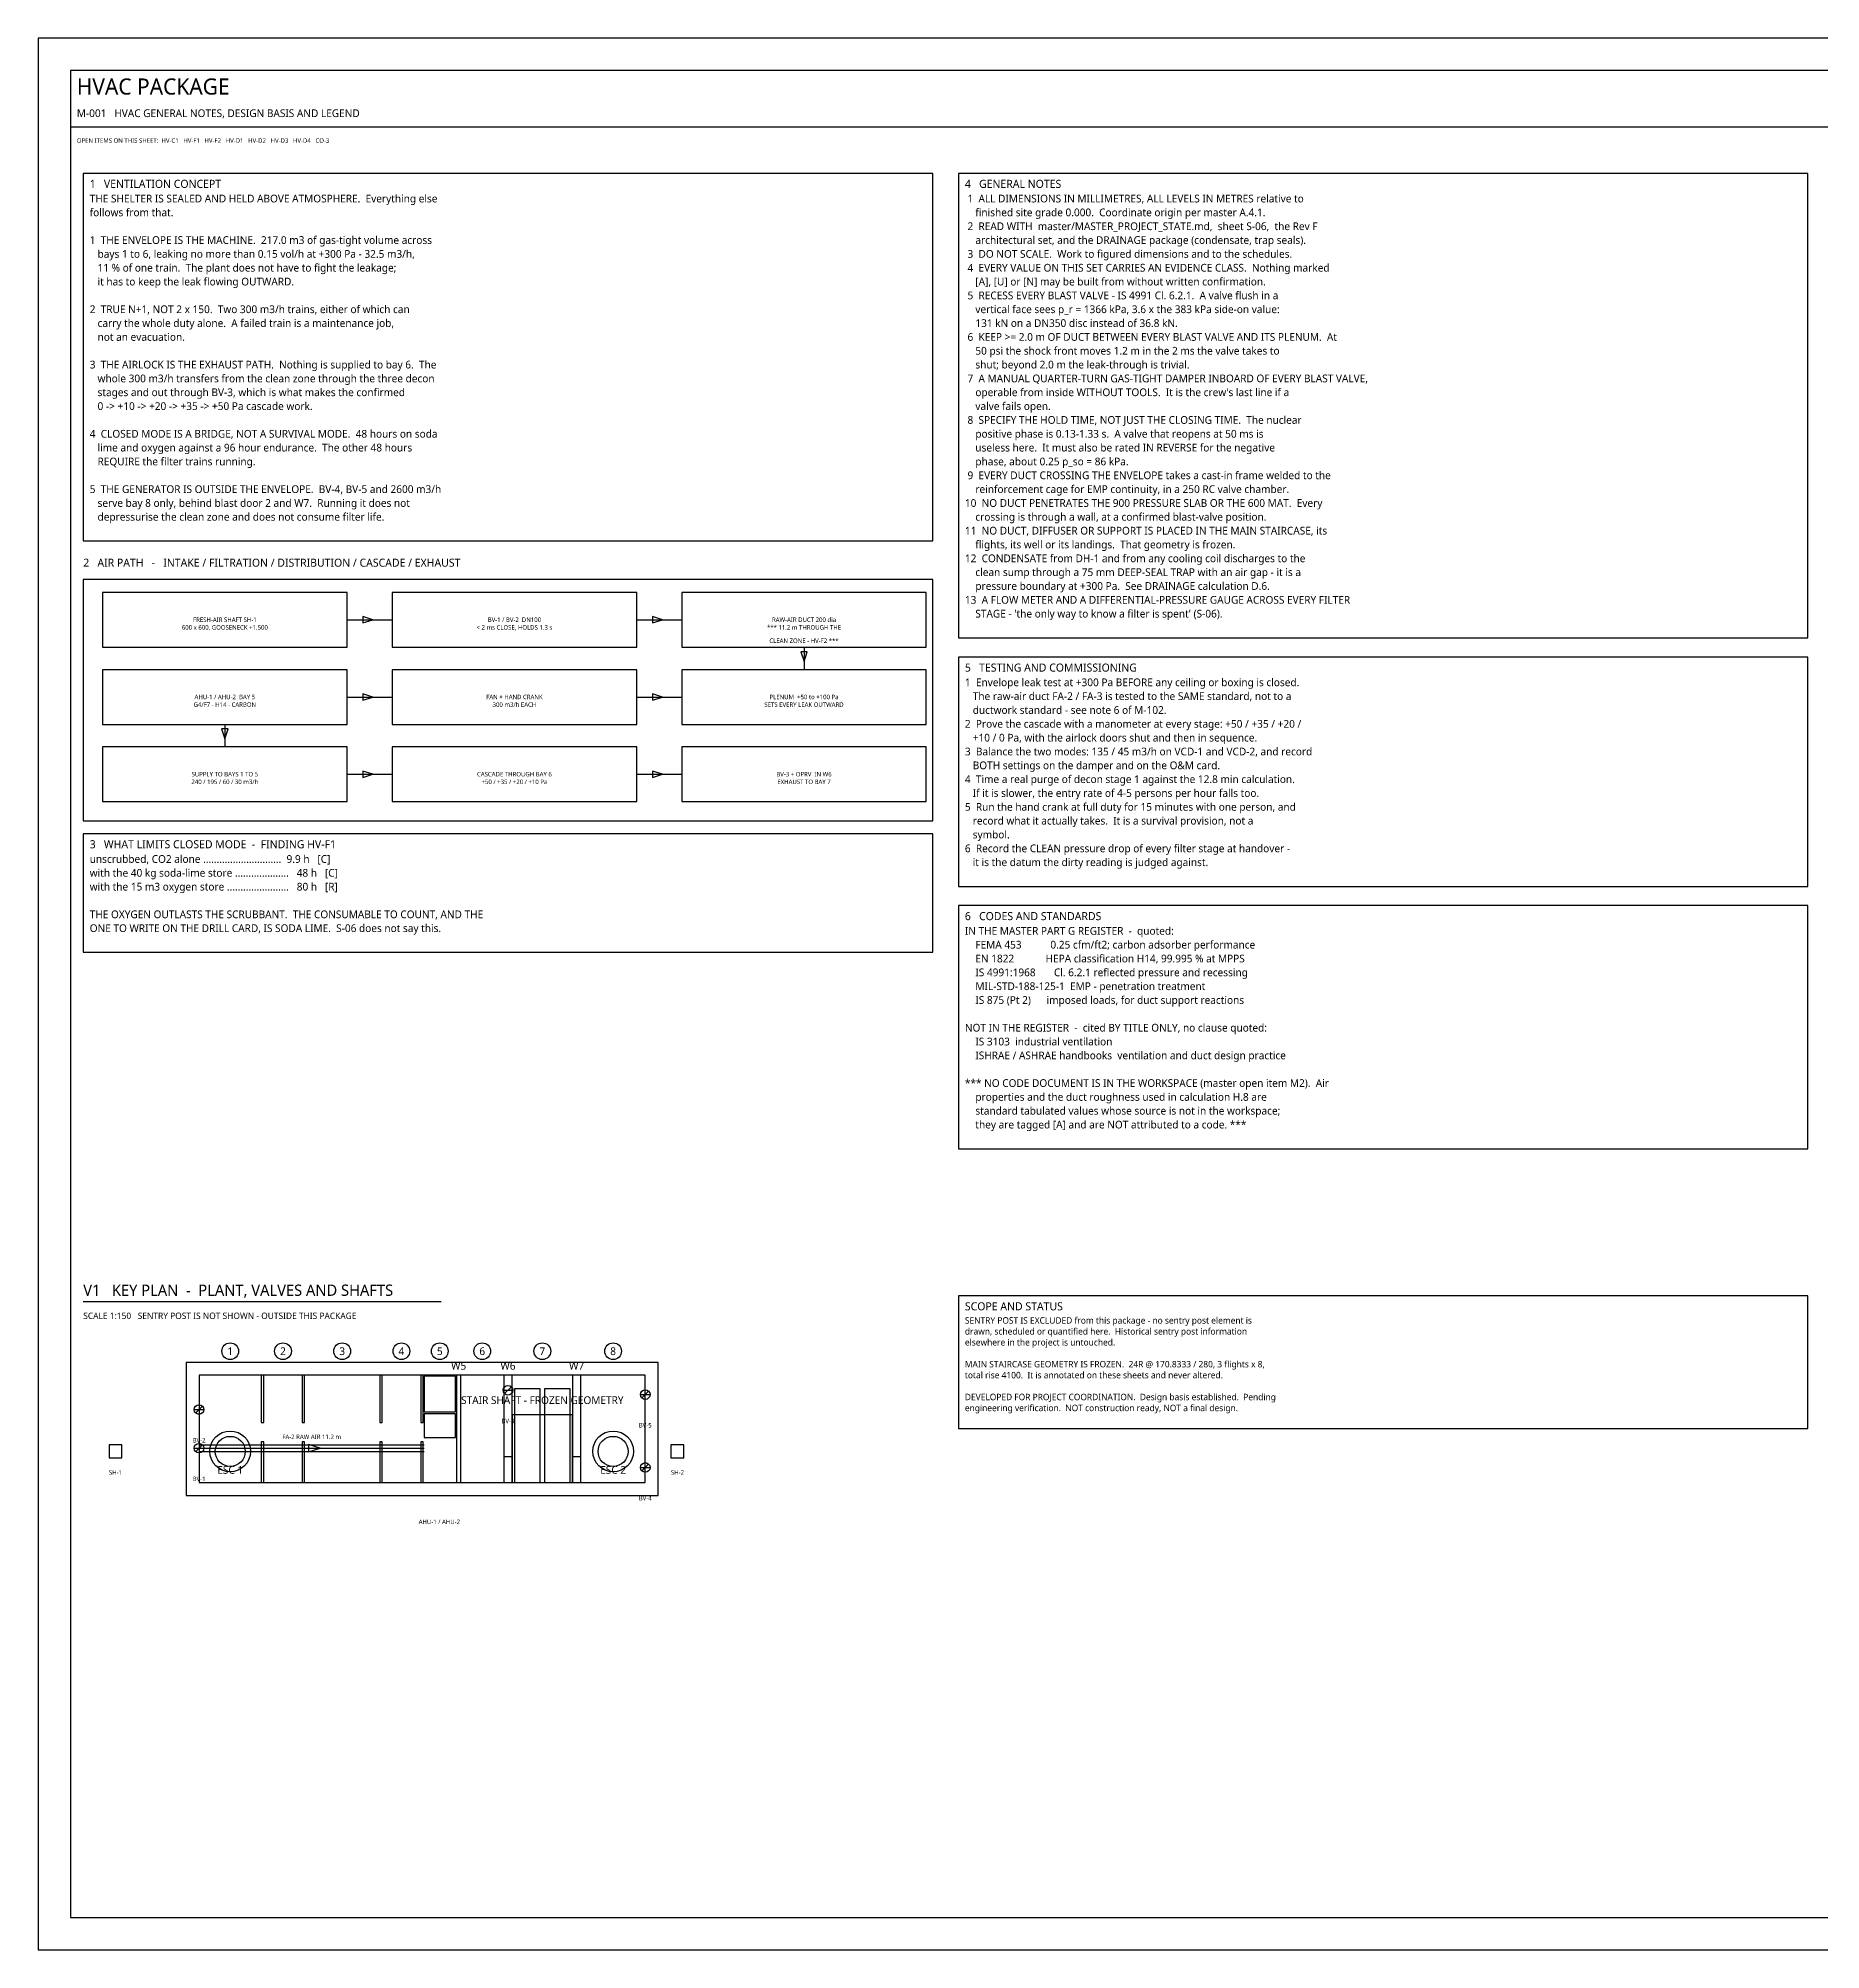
# Model space of a CAD drawing. Header units: millimetres. Extents: x 0 to 841, y 0 to 594.
# Drawn here: x 0 to 554, y 0 to 594 of the extents above; entities that cross this region are included whole.
import ezdxf
from ezdxf.enums import TextEntityAlignment as Align

# ---------------------------------------------------------------- set-up
doc = ezdxf.new("R2010")
doc.units = ezdxf.units.MM
for name, color, linetype in [('M-AIRFLOW', 1, 'Continuous'), ('M-ARCH', 8, 'Continuous'), ('M-ARCH-HIDDEN', 8, 'Continuous'), ('M-CALLOUT', 2, 'Continuous'), ('M-DAMPER', 6, 'Continuous'), ('M-DUCT-CL', 8, 'Continuous'), ('M-DUCT-EXH', 1, 'Continuous'), ('M-DUCT-FRESH', 4, 'Continuous'), ('M-DUCT-RETURN', 3, 'Continuous'), ('M-DUCT-SUPPLY', 5, 'Continuous'), ('M-EQUIP', 2, 'Continuous'), ('M-FLAG', 1, 'Continuous'), ('M-GRID', 5, 'Continuous'), ('M-STRUCT', 7, 'Continuous'), ('M-TEXT', 7, 'Continuous'), ('M-TITLE', 7, 'Continuous'), ('S-NOTE', 7, 'Continuous'), ('S-TEXT', 7, 'Continuous'), ('S-TITLE', 7, 'Continuous')]:
    doc.layers.add(name, color=color, linetype=linetype)
doc.styles.add('OpenSans', font='OpenSans-Regular.ttf')

# ---------------------------------------------------------------- blocks, each defined once
blk = doc.blocks.new('BVALVE')
at = {"layer": 'M-DAMPER'}
for p, q in [((-3, 0), (3, 0)), ((-2.1, -2.1), (2.1, 2.1))]:
    blk.add_line(p, q, dxfattribs=at)
blk.add_circle((0, 0), 3, dxfattribs=at)

msp = doc.modelspace()

# ---------------------------------------------------------------- linework, layer by layer
at = {"layer": 'M-AIRFLOW'}
msp.add_lwpolyline([(87.59, 155.87), (83.95, 157.04), (83.95, 154.7)], close=True, dxfattribs=at)
at = {"layer": 'M-ARCH'}
for points in [[(148, 145.2), (156, 145.2), (156, 174.27), (148, 174.27)], [(157.33, 145.2), (165.33, 145.2), (165.33, 174.27), (157.33, 174.27)]]:
    msp.add_lwpolyline(points, close=True, dxfattribs=at)
for centre, radius in [((59.67, 154.87), 6.33), ((178.67, 154.87), 6.33), ((59.67, 154.87), 4.67), ((178.67, 154.87), 4.67)]:
    msp.add_circle(centre, radius, dxfattribs=at)
at = {"layer": 'M-ARCH-HIDDEN'}
msp.add_lwpolyline([(147.33, 145.2), (166, 145.2), (166, 166.27), (147.33, 166.27)], close=True, dxfattribs=at)
at = {"layer": 'M-DAMPER'}
msp.add_lwpolyline([(110, 404.78), (186, 404.78), (186, 421.78), (110, 421.78)], close=True, dxfattribs=at)
at = {"layer": 'M-DUCT-CL'}
msp.add_line((49.99, 155.87), (119.99, 155.87), dxfattribs=at)
at = {"layer": 'M-DUCT-EXH'}
msp.add_line((186, 365.28), (200, 365.28), dxfattribs=at)
for points in [[(200, 356.78), (276, 356.78), (276, 373.78), (200, 373.78)], [(194, 365.28), (190.92, 366.27), (190.92, 364.29)]]:
    msp.add_lwpolyline(points, close=True, dxfattribs=at)
at = {"layer": 'M-DUCT-FRESH'}
for p, q in [((96, 413.28), (110, 413.28)), ((186, 413.28), (200, 413.28)), ((238, 404.78), (238, 397.78))]:
    msp.add_line(p, q, dxfattribs=at)
for points in [[(20, 404.78), (96, 404.78), (96, 421.78), (20, 421.78)], [(104, 413.28), (100.92, 414.27), (100.92, 412.29)], [(194, 413.28), (190.92, 414.27), (190.92, 412.29)], [(238, 400.28), (238.99, 403.36), (237.01, 403.36)], [(22, 152.87), (26, 152.87), (26, 156.87), (22, 156.87)], [(196.65, 152.87), (200.65, 152.87), (200.65, 156.87), (196.65, 156.87)]]:
    msp.add_lwpolyline(points, close=True, dxfattribs=at)
at = {"layer": 'M-DUCT-RETURN'}
msp.add_line((96, 365.28), (110, 365.28), dxfattribs=at)
for points in [[(110, 356.78), (186, 356.78), (186, 373.78), (110, 373.78)], [(104, 365.28), (100.92, 366.27), (100.92, 364.29)]]:
    msp.add_lwpolyline(points, close=True, dxfattribs=at)
at = {"layer": 'M-DUCT-SUPPLY'}
for p, q in [((96, 389.28), (110, 389.28)), ((186, 389.28), (200, 389.28)), ((58, 380.78), (58, 373.78))]:
    msp.add_line(p, q, dxfattribs=at)
for points in [[(104, 389.28), (100.92, 390.27), (100.92, 388.29)], [(194, 389.28), (190.92, 390.27), (190.92, 388.29)], [(58, 376.28), (58.99, 379.36), (57.01, 379.36)], [(20, 356.78), (96, 356.78), (96, 373.78), (20, 373.78)]]:
    msp.add_lwpolyline(points, close=True, dxfattribs=at)
at = {"layer": 'M-EQUIP'}
for points in [[(20, 380.78), (96, 380.78), (96, 397.78), (20, 397.78)], [(110, 380.78), (186, 380.78), (186, 397.78), (110, 397.78)], [(200, 380.78), (276, 380.78), (276, 397.78), (200, 397.78)], [(119.99, 167.2), (129.65, 167.2), (129.65, 178.2), (119.99, 178.2)], [(119.99, 159.2), (129.65, 159.2), (129.65, 166.53), (119.99, 166.53)]]:
    msp.add_lwpolyline(points, close=True, dxfattribs=at)
at = {"layer": 'M-FLAG'}
for p, q in [((49.99, 156.87), (119.99, 156.87)), ((49.99, 154.87), (119.99, 154.87))]:
    msp.add_line(p, q, dxfattribs=at)
for points in [[(200, 404.78), (276, 404.78), (276, 421.78), (200, 421.78)], [(144.67, 145.2), (147.33, 145.2), (147.33, 153.2), (144.67, 153.2)], [(166, 145.2), (168.67, 145.2), (168.67, 153.2), (166, 153.2)]]:
    msp.add_lwpolyline(points, close=True, dxfattribs=at)
at = {"layer": 'M-GRID'}
for centre in [(59.67, 186), (76.07, 186), (94.47, 186), (112.87, 186), (124.8, 186), (138, 186), (156.67, 186), (178.67, 186)]:
    msp.add_circle(centre, 2.6, dxfattribs=at)
at = {"layer": 'M-STRUCT'}
for points in [[(46, 141.2), (192.67, 141.2), (192.67, 182.53), (46, 182.53)], [(50, 145.2), (188.67, 145.2), (188.67, 178.53), (50, 178.53)], [(69.33, 163.87), (70.07, 163.87), (70.07, 178.53), (69.33, 178.53)], [(82.07, 163.87), (82.8, 163.87), (82.8, 178.53), (82.07, 178.53)], [(106.13, 163.87), (106.87, 163.87), (106.87, 178.53), (106.13, 178.53)], [(118.87, 163.87), (119.6, 163.87), (119.6, 178.53), (118.87, 178.53)], [(130, 145.2), (131.33, 145.2), (131.33, 178.53), (130, 178.53)], [(144.67, 145.2), (147.33, 145.2), (147.33, 178.53), (144.67, 178.53)], [(166, 145.2), (168.67, 145.2), (168.67, 178.53), (166, 178.53)], [(69.33, 145.2), (70.07, 145.2), (70.07, 157.87), (69.33, 157.87)], [(82.07, 145.2), (82.8, 145.2), (82.8, 157.87), (82.07, 157.87)], [(106.13, 145.2), (106.87, 145.2), (106.87, 157.87), (106.13, 157.87)], [(118.87, 145.2), (119.6, 145.2), (119.6, 157.87), (118.87, 157.87)]]:
    msp.add_lwpolyline(points, close=True, dxfattribs=at)
at = {"layer": 'M-TITLE'}
msp.add_line((10, 566.5), (831, 566.5), dxfattribs=at)
msp.add_lwpolyline([(14, 350.78), (278, 350.78), (278, 425.78), (14, 425.78)], close=True, dxfattribs=at)
at = {"layer": 'S-TITLE'}
msp.add_line((14, 201.4), (125.19, 201.4), dxfattribs=at)
for points in [[(0, 0), (841, 0), (841, 594), (0, 594)], [(10, 10), (831, 10), (831, 584), (10, 584)], [(14, 437.78), (278, 437.78), (278, 552), (14, 552)], [(286, 407.68), (550, 407.68), (550, 552), (286, 552)], [(286, 330.45), (550, 330.45), (550, 401.68), (286, 401.68)], [(14, 309.95), (278, 309.95), (278, 346.78), (14, 346.78)], [(286, 248.92), (550, 248.92), (550, 324.45), (286, 324.45)], [(286, 161.97), (550, 161.97), (550, 203.2), (286, 203.2)]]:
    msp.add_lwpolyline(points, close=True, dxfattribs=at)

# ---------------------------------------------------------------- block references
at = {"xscale": 0.5, "yscale": 0.5}
for p in [(145.99, 173.87), (188.65, 172.53), (49.99, 167.87), (49.99, 155.87), (188.65, 149.87)]:
    msp.add_blockref('BVALVE', p, dxfattribs=at)

# ---------------------------------------------------------------- texts
at = {"layer": 'M-CALLOUT', "style": 'OpenSans'}
msp.add_text('FA-2 RAW AIR 11.2 m', height=1.4, dxfattribs=at).set_placement((84.99, 158.27), align=Align.BOTTOM_CENTER)
at = {"layer": 'M-DAMPER', "style": 'OpenSans'}
for s, p in [('BV-3', (145.99, 163.2)), ('BV-5', (188.65, 161.87)), ('BV-2', (49.99, 157.2)), ('BV-1', (49.99, 145.2)), ('BV-4', (188.65, 139.2))]:
    msp.add_text(s, height=1.4, dxfattribs=at).set_placement(p, align=Align.BOTTOM_CENTER)
at = {"layer": 'M-DUCT-FRESH', "style": 'OpenSans'}
for s, p in [('SH-1', (24, 147.2)), ('SH-2', (198.67, 147.2))]:
    msp.add_text(s, height=1.4, dxfattribs=at).set_placement(p, align=Align.BOTTOM_CENTER)
at = {"layer": 'M-EQUIP', "style": 'OpenSans'}
msp.add_text('AHU-1 / AHU-2', height=1.4, dxfattribs=at).set_placement((124.67, 131.87), align=Align.BOTTOM_CENTER)
at = {"layer": 'M-FLAG', "style": 'OpenSans'}
msp.add_text('OPEN ITEMS ON THIS SHEET:  HV-C1   HV-F1   HV-F2   HV-D1   HV-D2   HV-D3   HV-D4   CO-3', height=1.4, dxfattribs=at).set_placement((12, 561.5))
msp.add_text('CLEAN ZONE - HV-F2 ***', height=1.4, dxfattribs=at).set_placement((238, 406.78), align=Align.MIDDLE_CENTER)
at = {"layer": 'M-GRID', "style": 'OpenSans'}
for s, p in [('1', (59.67, 186)), ('2', (76.07, 186)), ('3', (94.47, 186)), ('4', (112.87, 186)), ('5', (124.8, 186)), ('6', (138, 186)), ('7', (156.67, 186)), ('8', (178.67, 186))]:
    msp.add_text(s, height=2.4, dxfattribs=at).set_placement(p, align=Align.MIDDLE_CENTER)
at = {"layer": 'M-TEXT', "style": 'OpenSans'}
for s, p in [('600 x 600, GOOSENECK +1.500', (58, 410.93)), ('FRESH-AIR SHAFT SH-1', (58, 413.31)), ('< 2 ms CLOSE, HOLDS 1.3 s', (148, 410.93)), ('BV-1 / BV-2  DN100', (148, 413.31)), ('*** 11.2 m THROUGH THE', (238, 410.93)), ('RAW-AIR DUCT 200 dia', (238, 413.31)), ('G4/F7 - H14 - CARBON', (58, 386.93)), ('AHU-1 / AHU-2  BAY 5', (58, 389.31)), ('FAN + HAND CRANK', (148, 389.31)), ('300 m3/h EACH', (148, 386.93)), ('SETS EVERY LEAK OUTWARD', (238, 386.93)), ('PLENUM  +50 to +100 Pa', (238, 389.31)), ('240 / 195 / 60 / 30 m3/h', (58, 362.93)), ('SUPPLY TO BAYS 1 TO 5', (58, 365.31)), ('CASCADE THROUGH BAY 6', (148, 365.31)), ('+50 / +35 / +20 / +10 Pa', (148, 362.93)), ('BV-3 + OPRV  IN W6', (238, 365.31)), ('EXHAUST TO BAY 7', (238, 362.93))]:
    msp.add_text(s, height=1.4, dxfattribs=at).set_placement(p, align=Align.MIDDLE_CENTER)
for s, p in [('W5', (130.67, 179.53)), ('W6', (146, 179.53)), ('W7', (167.33, 179.53)), ('STAIR SHAFT - FROZEN GEOMETRY', (156.67, 168.87)), ('ESC 1', (59.67, 147.2)), ('ESC 2', (178.67, 147.2))]:
    msp.add_text(s, height=2.4, dxfattribs=at).set_placement(p, align=Align.BOTTOM_CENTER)
at = {"layer": 'M-TITLE', "style": 'OpenSans'}
for s, height, p in [('HVAC PACKAGE', 5, (12, 576.5)), ('M-001   HVAC GENERAL NOTES, DESIGN BASIS AND LEGEND', 2.4, (12, 569.5)), ('2   AIR PATH   -   INTAKE / FILTRATION / DISTRIBUTION / CASCADE / EXHAUST', 2.5, (14, 429.78))]:
    msp.add_text(s, height=height, dxfattribs=at).set_placement(p)
at = {"layer": 'S-NOTE', "style": 'OpenSans'}
for s, height, p in [('THE SHELTER IS SEALED AND HELD ABOVE ATMOSPHERE.  Everything else', 2.4, (16, 542.98)), ('follows from that.', 2.4, (16, 538.68)), (' 1  ALL DIMENSIONS IN MILLIMETRES, ALL LEVELS IN METRES relative to', 2.4, (288, 542.98)), ('    finished site grade 0.000.  Coordinate origin per master A.4.1.', 2.4, (288, 538.68)), (' 2  READ WITH  master/MASTER_PROJECT_STATE.md,  sheet S-06,  the Rev F', 2.4, (288, 534.38)), ('1  THE ENVELOPE IS THE MACHINE.  217.0 m3 of gas-tight volume across', 2.4, (16, 530.08)), ('    architectural set, and the DRAINAGE package (condensate, trap seals).', 2.4, (288, 530.08)), ('   bays 1 to 6, leaking no more than 0.15 vol/h at +300 Pa - 32.5 m3/h,', 2.4, (16, 525.78)), ('   11 % of one train.  The plant does not have to fight the leakage;', 2.4, (16, 521.48)), (' 4  EVERY VALUE ON THIS SET CARRIES AN EVIDENCE CLASS.  Nothing marked', 2.4, (288, 521.48)), (' 3  DO NOT SCALE.  Work to figured dimensions and to the schedules.', 2.4, (288, 525.78)), ('   it has to keep the leak flowing OUTWARD.', 2.4, (16, 517.18)), ('    [A], [U] or [N] may be built from without written confirmation.', 2.4, (288, 517.18)), ('2  TRUE N+1, NOT 2 x 150.  Two 300 m3/h trains, either of which can', 2.4, (16, 508.58)), (' 5  RECESS EVERY BLAST VALVE - IS 4991 Cl. 6.2.1.  A valve flush in a', 2.4, (288, 512.88)), ('    vertical face sees p_r = 1366 kPa, 3.6 x the 383 kPa side-on value:', 2.4, (288, 508.58)), ('   carry the whole duty alone.  A failed train is a maintenance job,', 2.4, (16, 504.28)), ('    131 kN on a DN350 disc instead of 36.8 kN.', 2.4, (288, 504.28)), ('   not an evacuation.', 2.4, (16, 499.98)), (' 6  KEEP >= 2.0 m OF DUCT BETWEEN EVERY BLAST VALVE AND ITS PLENUM.  At', 2.4, (288, 499.98)), ('3  THE AIRLOCK IS THE EXHAUST PATH.  Nothing is supplied to bay 6.  The', 2.4, (16, 491.38)), ('    shut; beyond 2.0 m the leak-through is trivial.', 2.4, (288, 491.38)), ('    50 psi the shock front moves 1.2 m in the 2 ms the valve takes to', 2.4, (288, 495.68)), ('   whole 300 m3/h transfers from the clean zone through the three decon', 2.4, (16, 487.08)), (' 7  A MANUAL QUARTER-TURN GAS-TIGHT DAMPER INBOARD OF EVERY BLAST VALVE,', 2.4, (288, 487.08)), ('   stages and out through BV-3, which is what makes the confirmed', 2.4, (16, 482.78)), ("    operable from inside WITHOUT TOOLS.  It is the crew's last line if a", 2.4, (288, 482.78)), ('   0 -> +10 -> +20 -> +35 -> +50 Pa cascade work.', 2.4, (16, 478.48)), (' 8  SPECIFY THE HOLD TIME, NOT JUST THE CLOSING TIME.  The nuclear', 2.4, (288, 474.18)), ('    valve fails open.', 2.4, (288, 478.48)), ('4  CLOSED MODE IS A BRIDGE, NOT A SURVIVAL MODE.  48 hours on soda', 2.4, (16, 469.88)), ('    positive phase is 0.13-1.33 s.  A valve that reopens at 50 ms is', 2.4, (288, 469.88)), ('   lime and oxygen against a 96 hour endurance.  The other 48 hours', 2.4, (16, 465.58)), ('   REQUIRE the filter trains running.', 2.4, (16, 461.28)), ('    useless here.  It must also be rated IN REVERSE for the negative', 2.4, (288, 465.58)), ('    phase, about 0.25 p_so = 86 kPa.', 2.4, (288, 461.28)), (' 9  EVERY DUCT CROSSING THE ENVELOPE takes a cast-in frame welded to the', 2.4, (288, 456.98)), ('5  THE GENERATOR IS OUTSIDE THE ENVELOPE.  BV-4, BV-5 and 2600 m3/h', 2.4, (16, 452.68)), ('    reinforcement cage for EMP continuity, in a 250 RC valve chamber.', 2.4, (288, 452.68)), ('   serve bay 8 only, behind blast door 2 and W7.  Running it does not', 2.4, (16, 448.38)), ('   depressurise the clean zone and does not consume filter life.', 2.4, (16, 444.08)), ('10  NO DUCT PENETRATES THE 900 PRESSURE SLAB OR THE 600 MAT.  Every', 2.4, (288, 448.38)), ('    crossing is through a wall, at a confirmed blast-valve position.', 2.4, (288, 444.08)), ('11  NO DUCT, DIFFUSER OR SUPPORT IS PLACED IN THE MAIN STAIRCASE, its', 2.4, (288, 439.78)), ('12  CONDENSATE from DH-1 and from any cooling coil discharges to the', 2.4, (288, 431.18)), ('    flights, its well or its landings.  That geometry is frozen.', 2.4, (288, 435.48)), ('    clean sump through a 75 mm DEEP-SEAL TRAP with an air gap - it is a', 2.4, (288, 426.88)), ('    pressure boundary at +300 Pa.  See DRAINAGE calculation D.6.', 2.4, (288, 422.58)), ('13  A FLOW METER AND A DIFFERENTIAL-PRESSURE GAUGE ACROSS EVERY FILTER', 2.4, (288, 418.28)), ("    STAGE - 'the only way to know a filter is spent' (S-06).", 2.4, (288, 413.98)), ('1  Envelope leak test at +300 Pa BEFORE any ceiling or boxing is closed.', 2.4, (288, 392.65)), ('   The raw-air duct FA-2 / FA-3 is tested to the SAME standard, not to a', 2.4, (288, 388.35)), ('   ductwork standard - see note 6 of M-102.', 2.4, (288, 384.05)), ('2  Prove the cascade with a manometer at every stage: +50 / +35 / +20 /', 2.4, (288, 379.75)), ('   +10 / 0 Pa, with the airlock doors shut and then in sequence.', 2.4, (288, 375.45)), ('3  Balance the two modes: 135 / 45 m3/h on VCD-1 and VCD-2, and record', 2.4, (288, 371.15)), ('   BOTH settings on the damper and on the O&M card.', 2.4, (288, 366.85)), ('4  Time a real purge of decon stage 1 against the 12.8 min calculation.', 2.4, (288, 362.55)), ('5  Run the hand crank at full duty for 15 minutes with one person, and', 2.4, (288, 353.95)), ('   If it is slower, the entry rate of 4-5 persons per hour falls too.', 2.4, (288, 358.25)), ('   record what it actually takes.  It is a survival provision, not a', 2.4, (288, 349.65)), ('   symbol.', 2.4, (288, 345.35)), ('unscrubbed, CO2 alone .............................  9.9 h   [C]', 2.4, (16, 337.75)), ('6  Record the CLEAN pressure drop of every filter stage at handover -', 2.4, (288, 341.05)), ('   it is the datum the dirty reading is judged against.', 2.4, (288, 336.75)), ('with the 40 kg soda-lime store ....................   48 h   [C]', 2.4, (16, 333.45)), ('with the 15 m3 oxygen store .......................   80 h   [R]', 2.4, (16, 329.15)), ('THE OXYGEN OUTLASTS THE SCRUBBANT.  THE CONSUMABLE TO COUNT, AND THE', 2.4, (16, 320.55)), ('ONE TO WRITE ON THE DRILL CARD, IS SODA LIME.  S-06 does not say this.', 2.4, (16, 316.25)), ('IN THE MASTER PART G REGISTER  -  quoted:', 2.4, (288, 315.42)), ('    FEMA 453           0.25 cfm/ft2; carbon adsorber performance', 2.4, (288, 311.12)), ('    EN 1822            HEPA classification H14, 99.995 % at MPPS', 2.4, (288, 306.82)), ('    IS 4991:1968       Cl. 6.2.1 reflected pressure and recessing', 2.4, (288, 302.52)), ('    MIL-STD-188-125-1  EMP - penetration treatment', 2.4, (288, 298.22)), ('    IS 875 (Pt 2)      imposed loads, for duct support reactions', 2.4, (288, 293.92)), ('NOT IN THE REGISTER  -  cited BY TITLE ONLY, no clause quoted:', 2.4, (288, 285.32)), ('    IS 3103  industrial ventilation', 2.4, (288, 281.02)), ('    ISHRAE / ASHRAE handbooks  ventilation and duct design practice', 2.4, (288, 276.72)), ('*** NO CODE DOCUMENT IS IN THE WORKSPACE (master open item M2).  Air', 2.4, (288, 268.12)), ('    standard tabulated values whose source is not in the workspace;', 2.4, (288, 259.52)), ('    properties and the duct roughness used in calculation H.8 are', 2.4, (288, 263.82)), ('    they are tagged [A] and are NOT attributed to a code. ***', 2.4, (288, 255.22)), ('SENTRY POST IS EXCLUDED from this package - no sentry post element is', 2, (288, 194.57)), ('drawn, scheduled or quantified here.  Historical sentry post information', 2, (288, 191.17)), ('elsewhere in the project is untouched.', 2, (288, 187.77)), ('total rise 4100.  It is annotated on these sheets and never altered.', 2, (288, 177.57)), ('MAIN STAIRCASE GEOMETRY IS FROZEN.  24R @ 170.8333 / 280, 3 flights x 8,', 2, (288, 180.97)), ('DEVELOPED FOR PROJECT COORDINATION.  Design basis established.  Pending', 2, (288, 170.77)), ('engineering verification.  NOT construction ready, NOT a final design.', 2, (288, 167.37))]:
    msp.add_text(s, height=height, dxfattribs=at).set_placement(p)
at = {"layer": 'S-TEXT', "style": 'OpenSans'}
msp.add_text('SCALE 1:150   SENTRY POST IS NOT SHOWN - OUTSIDE THIS PACKAGE', height=2, dxfattribs=at).set_placement((14, 196))
at = {"layer": 'S-TITLE', "style": 'OpenSans'}
for s, height, p in [('1   VENTILATION CONCEPT', 2.5, (16, 547.5)), ('4   GENERAL NOTES', 2.5, (288, 547.5)), ('5   TESTING AND COMMISSIONING', 2.5, (288, 397.18)), ('3   WHAT LIMITS CLOSED MODE  -  FINDING HV-F1', 2.5, (16, 342.28)), ('6   CODES AND STANDARDS', 2.5, (288, 319.95)), ('V1   KEY PLAN  -  PLANT, VALVES AND SHAFTS', 3.5, (14, 203.2)), ('SCOPE AND STATUS', 2.5, (288, 198.7))]:
    msp.add_text(s, height=height, dxfattribs=at).set_placement(p)

doc.saveas('drawing.dxf')
